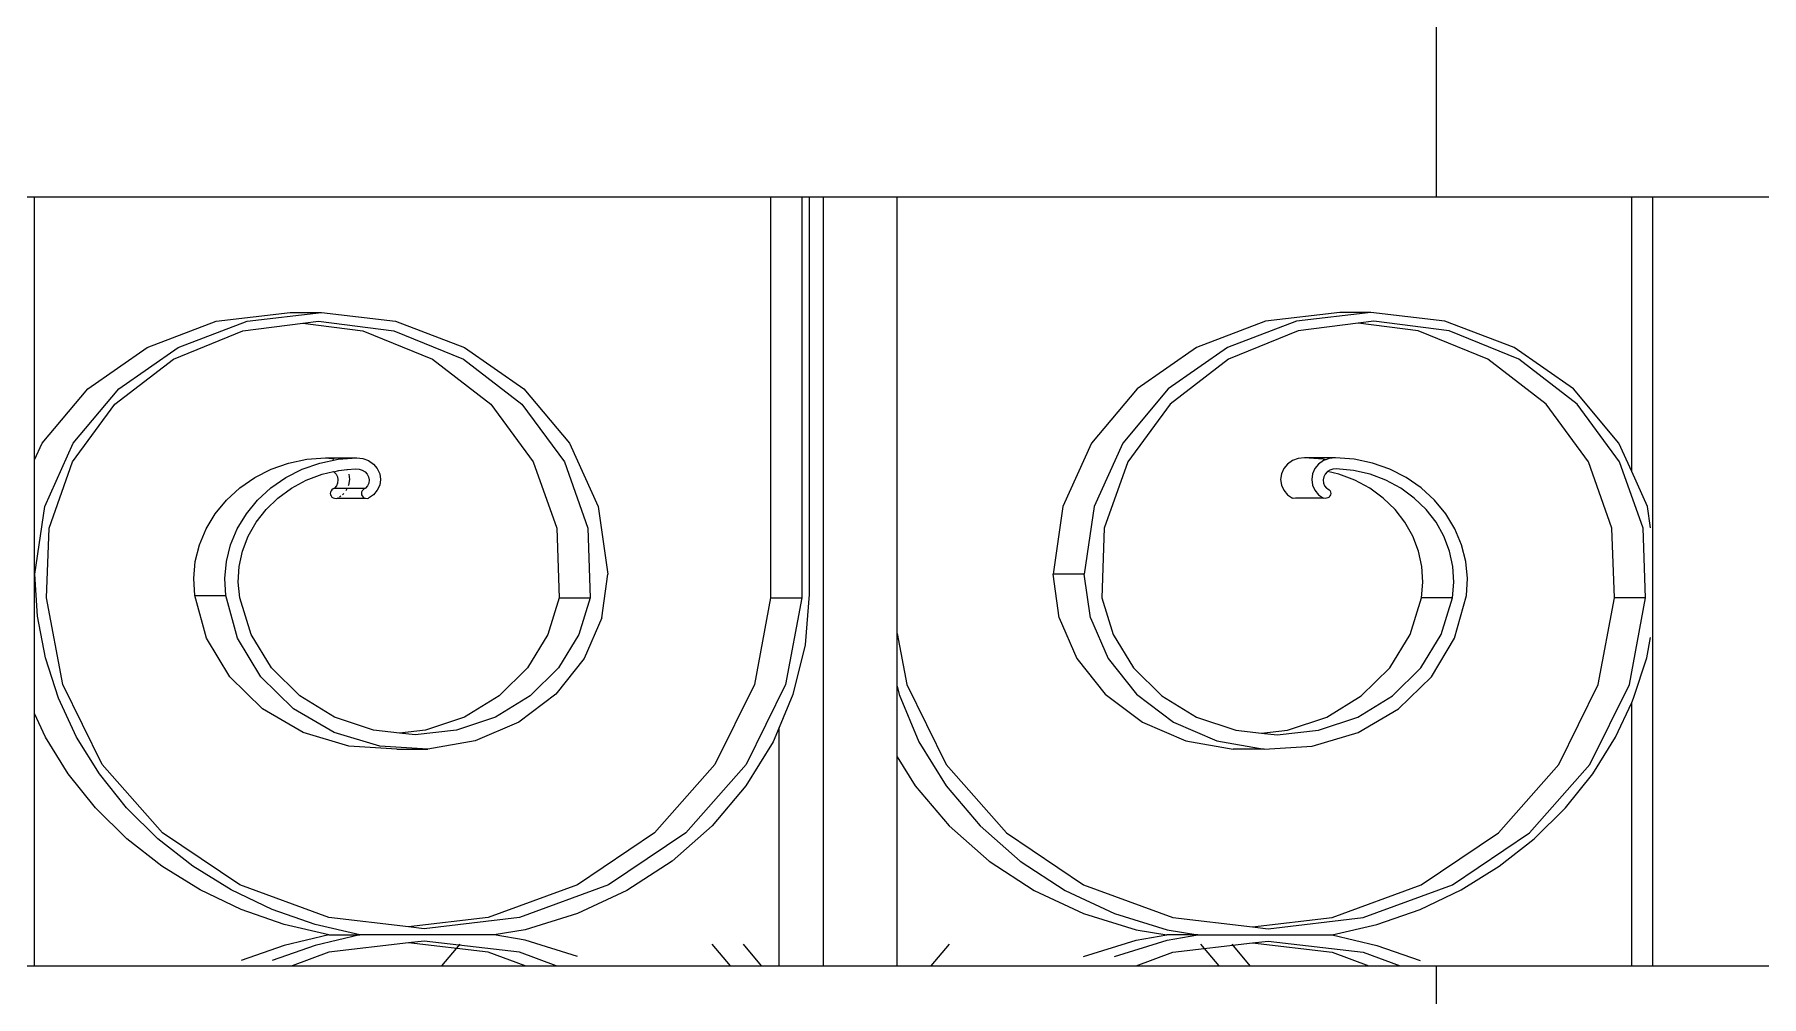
# Model space of a CAD drawing. Header units: millimetres. Extents: x 173236 to 801264, y -94969 to 615039.
# Drawn here: x 549520.8 to 549782.7, y -3683.2 to -3537.5 of the extents above; entities that cross this region are included whole.
import ezdxf

# ---------------------------------------------------------------- set-up
doc = ezdxf.new("R2010")
doc.units = ezdxf.units.MM
doc.header["$MEASUREMENT"] = 0
doc.header["$PDMODE"] = 2
for name, color, linetype in [('VOX-A-ANNO-DIMS', 160, 'Continuous'), ('VOX-A-STAIRS-STEPS', 140, 'Continuous'), ('VOX-A-WALL-PATT', 233, 'Continuous')]:
    doc.layers.add(name, color=color, linetype=linetype)
doc.styles.add('1.5 mm Rotis Annotative', font='', dxfattribs={"height": 1.5})
doc.styles.get('1.5 mm Rotis Annotative').set_extended_font_data('Rotis Sans Serif')
doc.dimstyles.new('1.5 mm Rotis Annotative', dxfattribs={"dimtxt": 1.5, "dimasz": 1, "dimexe": 1.5, "dimexo": 0, "dimgap": 1, "dimtad": 1, "dimdec": 0, "dimrnd": 5, "dimzin": 0, "dimdsep": 46, "dimtxsty": '1.5 mm Rotis Annotative', "dimblk": 'ARCHTICK', "dimcen": 0.09, "dimdle": 1, "dimadec": 0, "dimazin": 0, "dimtfac": 1, "dimtdec": 0, "dimtofl": 0, "dimtmove": 1, "dimatfit": 3, "dimfxl": 2, "dimfxlon": 1, "dimtolj": 1, "dimtzin": 0, "dimarcsym": 0})

# ---------------------------------------------------------------- blocks, each defined once
blk = doc.blocks.new('SS')
at = {"layer": 'VOX-A-WALL-PATT'}
for p, q in [((292745.02, -2271.32), (292745.02, -2315.83)), ((292712.94, -2315.83), (292687.11, -2315.83)), ((292716.09, -2315.83), (292712.94, -2315.83)), ((292712.94, -2429.61), (292712.94, -2315.83)), ((292745.02, -2315.83), (292716.09, -2315.83)), ((292716.09, -2356.47), (292716.09, -2315.83)), ((292824.84, -2315.83), (292745.02, -2315.83)), ((292824.84, -2380.45), (292824.84, -2315.83)), ((292835.75, -2315.83), (292824.84, -2315.83)), ((292837.88, -2315.83), (292835.75, -2315.83)), ((292835.75, -2429.61), (292835.75, -2315.83)), ((292838.98, -2315.83), (292837.88, -2315.83)), ((292837.88, -2315.83), (292837.88, -2374.67)), ((292843.59, -2315.83), (292838.98, -2315.83)), ((292838.98, -2315.83), (292838.98, -2375.19)), ((292952.56, -2315.83), (292843.59, -2315.83)), ((292843.59, -2315.83), (292843.59, -2375.19)), ((292952.56, -2354.78), (292952.56, -2315.83)), ((292974.99, -2315.83), (292952.56, -2315.83)), ((292733.51, -2338.12), (292743.74, -2334.26)), ((292743.11, -2335.69), (292754.28, -2334.26)), ((292743.74, -2334.26), (292754.72, -2332.94)), ((292754.28, -2334.26), (292756.59, -2334.55)), ((292754.72, -2332.94), (292759.32, -2332.94)), ((292754.72, -2332.94), (292765.7, -2334.26)), ((292759.32, -2332.94), (292770.3, -2334.26)), ((292765.7, -2334.26), (292775.93, -2338.12)), ((292770.3, -2334.26), (292780.53, -2338.12)), ((292899.11, -2334.26), (292888.88, -2338.12)), ((292910.09, -2332.94), (292899.11, -2334.26)), ((292910.53, -2334.26), (292899.35, -2335.69)), ((292921.07, -2334.26), (292910.09, -2332.94)), ((292914.69, -2332.94), (292910.09, -2332.94)), ((292912.83, -2334.55), (292910.53, -2334.26)), ((292925.67, -2334.26), (292914.69, -2332.94)), ((292931.3, -2338.12), (292921.07, -2334.26)), ((292935.9, -2338.12), (292925.67, -2334.26)), ((292732.8, -2339.89), (292743.11, -2335.69)), ((292737.4, -2339.89), (292747.71, -2335.69)), ((292747.71, -2335.69), (292756.59, -2334.55)), ((292756.59, -2334.55), (292765.46, -2335.69)), ((292765.46, -2335.69), (292775.77, -2339.89)), ((292899.35, -2335.69), (292889.04, -2339.89)), ((292903.95, -2335.69), (292893.64, -2339.89)), ((292912.83, -2334.55), (292903.95, -2335.69)), ((292921.7, -2335.69), (292912.83, -2334.55)), ((292932.01, -2339.89), (292921.7, -2335.69)), ((292724.72, -2344.28), (292733.51, -2338.12)), ((292775.93, -2338.12), (292784.71, -2344.28)), ((292780.53, -2338.12), (292789.32, -2344.28)), ((292888.88, -2338.12), (292880.1, -2344.28)), ((292940.09, -2344.28), (292931.3, -2338.12)), ((292944.69, -2344.28), (292935.9, -2338.12)), ((292724.16, -2346.52), (292732.8, -2339.89)), ((292728.77, -2346.52), (292737.4, -2339.89)), ((292775.77, -2339.89), (292784.41, -2346.52)), ((292889.04, -2339.89), (292880.4, -2346.52)), ((292893.64, -2339.89), (292885.01, -2346.52)), ((292940.65, -2346.52), (292932.01, -2339.89)), ((292717.98, -2352.3), (292724.72, -2344.28)), ((292784.71, -2344.28), (292791.45, -2352.3)), ((292789.32, -2344.28), (292796.06, -2352.3)), ((292880.1, -2344.28), (292873.35, -2352.3)), ((292946.83, -2352.3), (292940.09, -2344.28)), ((292951.43, -2352.3), (292944.69, -2344.28)), ((292717.87, -2355.08), (292724.16, -2346.52)), ((292722.47, -2355.08), (292728.77, -2346.52)), ((292784.41, -2346.52), (292790.7, -2355.08)), ((292880.4, -2346.52), (292874.11, -2355.08)), ((292885.01, -2346.52), (292878.71, -2355.08)), ((292946.94, -2355.08), (292940.65, -2346.52)), ((292716.09, -2356.47), (292717.98, -2352.3)), ((292791.45, -2352.3), (292795.69, -2361.64)), ((292796.06, -2352.3), (292800.3, -2361.64)), ((292873.35, -2352.3), (292869.12, -2361.64)), ((292951.06, -2361.64), (292946.83, -2352.3)), ((292952.56, -2354.78), (292951.43, -2352.3)), ((292754.48, -2355.24), (292757.18, -2354.66)), ((292757.18, -2354.66), (292759.95, -2354.44)), ((292759.95, -2354.44), (292764.55, -2354.44)), ((292759.95, -2354.44), (292760.86, -2354.55)), ((292760.86, -2354.55), (292761.39, -2354.75)), ((292761.39, -2354.75), (292761.78, -2354.66)), ((292761.39, -2354.75), (292761.71, -2354.87)), ((292761.78, -2354.66), (292764.55, -2354.44)), ((292764.55, -2354.44), (292765.46, -2354.55)), ((292765.46, -2354.55), (292766.31, -2354.87)), ((292903.95, -2354.55), (292903.1, -2354.87)), ((292904.86, -2354.44), (292903.95, -2354.55)), ((292909.47, -2354.44), (292904.86, -2354.44)), ((292907.63, -2354.66), (292904.86, -2354.44)), ((292910.33, -2355.24), (292907.63, -2354.66)), ((292908.55, -2354.55), (292908.25, -2354.66)), ((292909.47, -2354.44), (292908.55, -2354.55)), ((292912.23, -2354.66), (292909.47, -2354.44)), ((292914.94, -2355.24), (292912.23, -2354.66)), ((292952.56, -2371.67), (292952.56, -2354.78)), ((292713.74, -2361.64), (292716.09, -2356.47)), ((292714.4, -2364.89), (292717.87, -2355.08)), ((292719.01, -2364.89), (292722.47, -2355.08)), ((292747.24, -2358.91), (292749.46, -2357.38)), ((292749.46, -2357.38), (292751.88, -2356.15)), ((292751.88, -2356.15), (292754.48, -2355.24)), ((292752.47, -2357.79), (292754.83, -2356.9)), ((292754.83, -2356.9), (292757.3, -2356.33)), ((292757.08, -2357.79), (292759.43, -2356.9)), ((292757.3, -2356.33), (292759.83, -2356.08)), ((292759.43, -2356.9), (292761.13, -2356.51)), ((292759.83, -2356.08), (292760.32, -2356.12)), ((292760.32, -2356.12), (292760.78, -2356.28)), ((292760.78, -2356.28), (292761.13, -2356.51)), ((292761.13, -2356.51), (292761.18, -2356.55)), ((292761.18, -2356.55), (292761.49, -2356.89)), ((292761.49, -2356.89), (292761.69, -2357.3)), ((292761.69, -2357.3), (292761.77, -2357.74)), ((292761.71, -2354.87), (292762.44, -2355.38)), ((292762.44, -2355.38), (292763, -2356.05)), ((292763, -2356.05), (292763.35, -2356.82)), ((292763.35, -2356.82), (292763.47, -2357.66)), ((292766.31, -2354.87), (292767.05, -2355.38)), ((292767.05, -2355.38), (292767.61, -2356.05)), ((292767.61, -2356.05), (292767.96, -2356.82)), ((292767.96, -2356.82), (292768.08, -2357.66)), ((292790.7, -2355.08), (292794.17, -2364.89)), ((292874.11, -2355.08), (292870.64, -2364.89)), ((292878.71, -2355.08), (292875.25, -2364.89)), ((292901.46, -2356.82), (292901.33, -2357.66)), ((292901.81, -2356.05), (292901.46, -2356.82)), ((292902.37, -2355.38), (292901.81, -2356.05)), ((292903.1, -2354.87), (292902.37, -2355.38)), ((292903.12, -2357.3), (292903.04, -2357.74)), ((292903.32, -2356.89), (292903.12, -2357.3)), ((292903.63, -2356.55), (292903.32, -2356.89)), ((292904.03, -2356.28), (292903.63, -2356.55)), ((292904.49, -2356.12), (292904.03, -2356.28)), ((292904.98, -2356.08), (292904.49, -2356.12)), ((292906.34, -2356.21), (292904.98, -2356.08)), ((292906.05, -2356.89), (292905.94, -2357.66)), ((292906.34, -2356.21), (292906.3, -2356.28)), ((292907.51, -2356.33), (292906.34, -2356.21)), ((292908.24, -2356.55), (292907.51, -2356.33)), ((292907.72, -2357.3), (292907.64, -2357.74)), ((292907.92, -2356.89), (292907.72, -2357.3)), ((292908.24, -2356.55), (292907.92, -2356.89)), ((292908.29, -2356.51), (292908.24, -2356.55)), ((292909.98, -2356.9), (292908.29, -2356.51)), ((292912.34, -2357.79), (292909.98, -2356.9)), ((292912.92, -2356.15), (292910.33, -2355.24)), ((292915.35, -2357.38), (292912.92, -2356.15)), ((292917.53, -2356.15), (292914.94, -2355.24)), ((292917.57, -2358.91), (292915.35, -2357.38)), ((292919.96, -2357.38), (292917.53, -2356.15)), ((292922.17, -2358.91), (292919.96, -2357.38)), ((292950.41, -2364.89), (292946.94, -2355.08)), ((292745.28, -2360.71), (292747.24, -2358.91)), ((292748.28, -2360.41), (292750.27, -2358.97)), ((292750.27, -2358.97), (292752.47, -2357.79)), ((292752.88, -2360.41), (292754.88, -2358.97)), ((292754.88, -2358.97), (292757.08, -2357.79)), ((292760.67, -2359.52), (292760.65, -2359.72)), ((292760.65, -2359.72), (292760.68, -2359.92)), ((292760.75, -2359.34), (292760.67, -2359.52)), ((292760.68, -2359.92), (292760.76, -2360.1)), ((292760.88, -2359.18), (292760.75, -2359.34)), ((292761.06, -2359.05), (292760.88, -2359.18)), ((292761.26, -2358.97), (292761.06, -2359.05)), ((292761.55, -2358.61), (292761.26, -2358.97)), ((292761.72, -2358.19), (292761.55, -2358.61)), ((292762.44, -2359.94), (292761.71, -2360.45)), ((292761.77, -2357.74), (292761.72, -2358.19)), ((292763, -2359.27), (292762.44, -2359.94)), ((292763.35, -2358.49), (292763, -2359.27)), ((292763.47, -2357.66), (292763.35, -2358.49)), ((292767.05, -2359.94), (292766.31, -2360.45)), ((292767.61, -2359.27), (292767.05, -2359.94)), ((292767.96, -2358.49), (292767.61, -2359.27)), ((292768.08, -2357.66), (292767.96, -2358.49)), ((292901.33, -2357.66), (292901.46, -2358.49)), ((292901.46, -2358.49), (292901.81, -2359.27)), ((292901.81, -2359.27), (292902.37, -2359.94)), ((292902.37, -2359.94), (292903.1, -2360.45)), ((292903.04, -2357.74), (292903.09, -2358.19)), ((292903.09, -2358.19), (292903.26, -2358.61)), ((292903.26, -2358.61), (292903.55, -2358.97)), ((292903.55, -2358.97), (292903.75, -2359.05)), ((292908.15, -2358.97), (292903.55, -2358.97)), ((292903.75, -2359.05), (292903.92, -2359.18)), ((292903.92, -2359.18), (292904.06, -2359.34)), ((292904.13, -2359.92), (292904.05, -2360.1)), ((292904.06, -2359.34), (292904.14, -2359.52)), ((292904.16, -2359.72), (292904.13, -2359.92)), ((292904.14, -2359.52), (292904.16, -2359.72)), ((292905.94, -2357.66), (292906.06, -2358.49)), ((292906.06, -2358.49), (292906.11, -2358.61)), ((292906.31, -2359.05), (292906.41, -2359.27)), ((292906.41, -2359.27), (292906.47, -2359.34)), ((292906.79, -2359.72), (292906.96, -2359.92)), ((292907.64, -2357.74), (292907.69, -2358.19)), ((292907.69, -2358.19), (292907.87, -2358.61)), ((292907.87, -2358.61), (292908.15, -2358.97)), ((292908.15, -2358.97), (292908.36, -2359.05)), ((292908.36, -2359.05), (292908.53, -2359.18)), ((292908.53, -2359.18), (292908.66, -2359.34)), ((292908.74, -2359.92), (292908.65, -2360.1)), ((292908.66, -2359.34), (292908.74, -2359.52)), ((292908.74, -2359.52), (292908.77, -2359.72)), ((292908.77, -2359.72), (292908.74, -2359.92)), ((292914.54, -2358.97), (292912.34, -2357.79)), ((292916.53, -2360.41), (292914.54, -2358.97)), ((292919.53, -2360.71), (292917.57, -2358.91)), ((292924.13, -2360.71), (292922.17, -2358.91)), ((292713.29, -2364.82), (292713.74, -2361.64)), ((292743.61, -2362.73), (292745.28, -2360.71)), ((292745.05, -2364), (292746.53, -2362.1)), ((292746.53, -2362.1), (292748.28, -2360.41)), ((292749.66, -2364), (292751.13, -2362.1)), ((292751.13, -2362.1), (292752.88, -2360.41)), ((292760.76, -2360.1), (292760.9, -2360.26)), ((292760.9, -2360.26), (292761.07, -2360.38)), ((292761.07, -2360.38), (292761.28, -2360.45)), ((292761.28, -2360.45), (292761.49, -2360.48)), ((292761.49, -2360.48), (292761.71, -2360.45)), ((292761.71, -2360.45), (292765.88, -2360.45)), ((292765.88, -2360.45), (292766.1, -2360.48)), ((292766.1, -2360.48), (292766.31, -2360.45)), ((292795.69, -2361.64), (292797.14, -2371.67)), ((292800.3, -2361.64), (292801.74, -2371.67)), ((292869.12, -2361.64), (292867.67, -2371.67)), ((292903.32, -2360.48), (292903.1, -2360.45)), ((292903.54, -2360.45), (292903.32, -2360.48)), ((292903.74, -2360.38), (292903.54, -2360.45)), ((292907.7, -2360.45), (292903.54, -2360.45)), ((292903.91, -2360.26), (292903.74, -2360.38)), ((292904.05, -2360.1), (292903.91, -2360.26)), ((292907.21, -2360.1), (292907.43, -2360.26)), ((292907.6, -2360.38), (292907.7, -2360.45)), ((292907.92, -2360.48), (292907.7, -2360.45)), ((292908.14, -2360.45), (292907.92, -2360.48)), ((292908.34, -2360.38), (292908.14, -2360.45)), ((292908.52, -2360.26), (292908.34, -2360.38)), ((292908.65, -2360.1), (292908.52, -2360.26)), ((292918.28, -2362.1), (292916.53, -2360.41)), ((292919.76, -2364), (292918.28, -2362.1)), ((292921.19, -2362.73), (292919.53, -2360.71)), ((292925.8, -2362.73), (292924.13, -2360.71)), ((292952.51, -2371.67), (292951.06, -2361.64)), ((292714.04, -2375.19), (292714.4, -2364.89)), ((292718.64, -2375.19), (292719.01, -2364.89)), ((292741.28, -2367.32), (292742.27, -2364.95)), ((292742.27, -2364.95), (292743.61, -2362.73)), ((292743.88, -2366.07), (292745.05, -2364)), ((292748.49, -2366.07), (292749.66, -2364)), ((292794.17, -2364.89), (292794.53, -2375.19)), ((292870.64, -2364.89), (292870.28, -2375.19)), ((292875.25, -2364.89), (292874.88, -2375.19)), ((292920.93, -2366.07), (292919.76, -2364)), ((292922.54, -2364.95), (292921.19, -2362.73)), ((292923.53, -2367.32), (292922.54, -2364.95)), ((292927.14, -2364.95), (292925.8, -2362.73)), ((292928.13, -2367.32), (292927.14, -2364.95)), ((292950.77, -2375.19), (292950.41, -2364.89)), ((292740.66, -2369.79), (292741.28, -2367.32)), ((292743.04, -2368.26), (292743.88, -2366.07)), ((292747.65, -2368.26), (292748.49, -2366.07)), ((292921.77, -2368.26), (292920.93, -2366.07)), ((292924.15, -2369.79), (292923.53, -2367.32)), ((292928.76, -2369.79), (292928.13, -2367.32)), ((292740.42, -2372.32), (292740.66, -2369.79)), ((292742.55, -2370.55), (292743.04, -2368.26)), ((292747.15, -2370.55), (292747.65, -2368.26)), ((292922.26, -2370.55), (292921.77, -2368.26)), ((292924.39, -2372.32), (292924.15, -2369.79)), ((292928.99, -2372.32), (292928.76, -2369.79)), ((292740.57, -2374.85), (292740.42, -2372.32)), ((292742.41, -2372.87), (292742.55, -2370.55)), ((292747.01, -2372.87), (292747.15, -2370.55)), ((292796.24, -2378.12), (292797.14, -2371.67)), ((292797.14, -2371.67), (292801.74, -2371.67)), ((292800.85, -2378.12), (292801.74, -2371.67)), ((292868.56, -2378.12), (292867.67, -2371.67)), ((292922.4, -2372.87), (292922.26, -2370.55)), ((292924.24, -2374.85), (292924.39, -2372.32)), ((292928.85, -2374.85), (292928.99, -2372.32)), ((292952.12, -2377.9), (292952.51, -2371.67)), ((292952.56, -2371.67), (292952.51, -2371.67)), ((292952.56, -2392.31), (292952.56, -2371.67)), ((292714.04, -2375.19), (292718.64, -2375.19)), ((292716.43, -2387.98), (292714.04, -2375.19)), ((292721.04, -2387.98), (292718.64, -2375.19)), ((292742.32, -2381.15), (292740.57, -2374.85)), ((292742.63, -2375.19), (292742.41, -2372.87)), ((292742.63, -2375.19), (292747.23, -2375.19)), ((292744.3, -2380.62), (292742.63, -2375.19)), ((292747.23, -2375.19), (292747.01, -2372.87)), ((292748.91, -2380.62), (292747.23, -2375.19)), ((292794.53, -2375.19), (292792.85, -2380.62)), ((292837.88, -2374.67), (292838.48, -2382.14)), ((292838.98, -2375.19), (292841.38, -2387.98)), ((292843.59, -2375.19), (292838.98, -2375.19)), ((292843.59, -2375.19), (292845.98, -2387.98)), ((292874.88, -2375.19), (292870.28, -2375.19)), ((292870.28, -2375.19), (292871.96, -2380.62)), ((292874.88, -2375.19), (292876.56, -2380.62)), ((292920.51, -2380.62), (292922.18, -2375.19)), ((292922.18, -2375.19), (292922.4, -2372.87)), ((292922.49, -2381.15), (292924.24, -2374.85)), ((292928.85, -2374.85), (292924.24, -2374.85)), ((292927.09, -2381.15), (292928.85, -2374.85)), ((292948.38, -2387.98), (292950.77, -2375.19)), ((292796.24, -2378.12), (292793.62, -2384.17)), ((292800.85, -2378.12), (292798.22, -2384.17)), ((292868.56, -2378.12), (292871.19, -2384.17)), ((292950.95, -2384.04), (292952.12, -2377.9)), ((292713.86, -2384.04), (292713.29, -2381.02)), ((292745.74, -2386.86), (292742.32, -2381.15)), ((292747.32, -2385.54), (292744.3, -2380.62)), ((292751.92, -2385.54), (292748.91, -2380.62)), ((292792.85, -2380.62), (292789.84, -2385.54)), ((292824.84, -2380.45), (292823.43, -2387.98)), ((292824.84, -2388.24), (292824.84, -2380.45)), ((292838.48, -2382.14), (292840.27, -2389.46)), ((292871.96, -2380.62), (292874.97, -2385.54)), ((292876.56, -2380.62), (292879.58, -2385.54)), ((292917.49, -2385.54), (292920.51, -2380.62)), ((292919.07, -2386.86), (292922.49, -2381.15)), ((292923.67, -2386.86), (292927.09, -2381.15)), ((292715.8, -2390.03), (292713.86, -2384.04)), ((292751.51, -2389.68), (292747.32, -2385.54)), ((292756.12, -2389.68), (292751.92, -2385.54)), ((292789.84, -2385.54), (292785.64, -2389.68)), ((292793.62, -2384.17), (292789.43, -2389.42)), ((292798.22, -2384.17), (292794.03, -2389.42)), ((292871.19, -2384.17), (292875.38, -2389.42)), ((292874.97, -2385.54), (292879.16, -2389.68)), ((292879.58, -2385.54), (292883.77, -2389.68)), ((292913.3, -2389.68), (292917.49, -2385.54)), ((292949.01, -2390.03), (292950.95, -2384.04)), ((292722.28, -2399.82), (292716.43, -2387.98)), ((292726.89, -2399.82), (292721.04, -2387.98)), ((292750.6, -2391.61), (292745.74, -2386.86)), ((292823.43, -2387.98), (292817.58, -2399.82)), ((292841.38, -2387.98), (292847.22, -2399.82)), ((292845.98, -2387.98), (292851.83, -2399.82)), ((292914.2, -2391.61), (292919.07, -2386.86)), ((292918.81, -2391.61), (292923.67, -2386.86)), ((292942.53, -2399.82), (292948.38, -2387.98)), ((292716.09, -2390.67), (292715.8, -2390.03)), ((292756.65, -2392.82), (292751.51, -2389.68)), ((292761.25, -2392.82), (292756.12, -2389.68)), ((292785.64, -2389.68), (292780.51, -2392.82)), ((292789.43, -2389.42), (292783.94, -2393.57)), ((292794.03, -2389.42), (292788.54, -2393.57)), ((292824.54, -2389.46), (292821.61, -2396.46)), ((292824.84, -2388.24), (292824.54, -2389.46)), ((292824.84, -2398.68), (292824.84, -2388.24)), ((292840.27, -2389.46), (292842.33, -2394.37)), ((292875.38, -2389.42), (292880.87, -2393.57)), ((292879.16, -2389.68), (292884.3, -2392.82)), ((292883.77, -2389.68), (292888.9, -2392.82)), ((292908.16, -2392.82), (292913.3, -2389.68)), ((292946.34, -2395.77), (292949.01, -2390.03)), ((292718.47, -2395.77), (292716.09, -2390.67)), ((292716.09, -2429.61), (292716.09, -2390.67)), ((292756.61, -2395.1), (292750.6, -2391.61)), ((292762.44, -2394.77), (292756.65, -2392.82)), ((292767.05, -2394.77), (292761.25, -2392.82)), ((292780.51, -2392.82), (292774.71, -2394.77)), ((292884.3, -2392.82), (292890.1, -2394.77)), ((292888.9, -2392.82), (292894.7, -2394.77)), ((292902.37, -2394.77), (292908.16, -2392.82)), ((292908.2, -2395.1), (292914.2, -2391.61)), ((292912.8, -2395.1), (292918.81, -2391.61)), ((292950.94, -2395.77), (292952.56, -2392.31)), ((292952.56, -2429.61), (292952.56, -2392.31)), ((292763.38, -2397.12), (292756.61, -2395.1)), ((292768.58, -2395.43), (292762.44, -2394.77)), ((292770.88, -2395.18), (292767.05, -2394.77)), ((292770.88, -2395.18), (292768.58, -2395.43)), ((292774.71, -2394.77), (292770.88, -2395.18)), ((292783.94, -2393.57), (292777.49, -2396.33)), ((292788.54, -2393.57), (292782.09, -2396.33)), ((292842.33, -2394.37), (292843.2, -2396.46)), ((292842.33, -2429.61), (292842.33, -2394.37)), ((292880.87, -2393.57), (292887.32, -2396.33)), ((292890.1, -2394.77), (292896.23, -2395.43)), ((292894.7, -2394.77), (292898.53, -2395.18)), ((292896.23, -2395.43), (292898.53, -2395.18)), ((292898.53, -2395.18), (292902.37, -2394.77)), ((292901.43, -2397.12), (292908.2, -2395.1)), ((292906.03, -2397.12), (292912.8, -2395.1)), ((292721.84, -2401.2), (292718.47, -2395.77)), ((292770.49, -2397.54), (292763.38, -2397.12)), ((292777.49, -2396.33), (292770.49, -2397.54)), ((292770.49, -2397.54), (292775.1, -2397.54)), ((292782.09, -2396.33), (292775.1, -2397.54)), ((292821.61, -2396.46), (292817.58, -2402.99)), ((292843.2, -2396.46), (292847.23, -2402.99)), ((292887.32, -2396.33), (292894.32, -2397.54)), ((292894.32, -2397.54), (292901.43, -2397.12)), ((292898.92, -2397.54), (292894.32, -2397.54)), ((292898.92, -2397.54), (292906.03, -2397.12)), ((292942.96, -2401.2), (292946.34, -2395.77)), ((292947.57, -2401.2), (292950.94, -2395.77)), ((292731.21, -2409.92), (292722.28, -2399.82)), ((292735.81, -2409.92), (292726.89, -2399.82)), ((292817.58, -2399.82), (292808.66, -2409.92)), ((292824.84, -2398.68), (292822.19, -2402.99)), ((292824.84, -2429.61), (292824.84, -2398.68)), ((292847.22, -2399.82), (292856.15, -2409.92)), ((292851.83, -2399.82), (292860.76, -2409.92)), ((292933.6, -2409.92), (292942.53, -2399.82)), ((292725.88, -2406.24), (292721.84, -2401.2)), ((292817.58, -2402.99), (292812.56, -2408.92)), ((292822.19, -2402.99), (292817.16, -2408.92)), ((292847.23, -2402.99), (292852.25, -2408.92)), ((292938.93, -2406.24), (292942.96, -2401.2)), ((292943.53, -2406.24), (292947.57, -2401.2)), ((292730.52, -2410.82), (292725.88, -2406.24)), ((292934.29, -2410.82), (292938.93, -2406.24)), ((292938.9, -2410.82), (292943.53, -2406.24)), ((292735.7, -2414.89), (292730.52, -2410.82)), ((292742.64, -2417.65), (292731.21, -2409.92)), ((292747.24, -2417.65), (292735.81, -2409.92)), ((292808.66, -2409.92), (292797.23, -2417.65)), ((292812.56, -2408.92), (292806.64, -2414.12)), ((292817.16, -2408.92), (292811.24, -2414.12)), ((292852.25, -2408.92), (292858.17, -2414.12)), ((292856.15, -2409.92), (292867.58, -2417.65)), ((292860.76, -2409.92), (292872.18, -2417.65)), ((292922.17, -2417.65), (292933.6, -2409.92)), ((292929.11, -2414.89), (292934.29, -2410.82)), ((292933.71, -2414.89), (292938.9, -2410.82)), ((292741.36, -2418.39), (292735.7, -2414.89)), ((292806.64, -2414.12), (292799.95, -2418.47)), ((292811.24, -2414.12), (292804.56, -2418.47)), ((292858.17, -2414.12), (292864.86, -2418.47)), ((292923.45, -2418.39), (292929.11, -2414.89)), ((292928.05, -2418.39), (292933.71, -2414.89)), ((292747.42, -2421.27), (292741.36, -2418.39)), ((292755.83, -2422.49), (292742.64, -2417.65)), ((292760.43, -2422.49), (292747.24, -2417.65)), ((292797.23, -2417.65), (292784.04, -2422.49)), ((292799.95, -2418.47), (292792.64, -2421.89)), ((292804.56, -2418.47), (292797.25, -2421.89)), ((292864.86, -2418.47), (292872.17, -2421.89)), ((292867.58, -2417.65), (292880.77, -2422.49)), ((292872.18, -2417.65), (292885.38, -2422.49)), ((292908.98, -2422.49), (292922.17, -2417.65)), ((292917.39, -2421.27), (292923.45, -2418.39)), ((292921.99, -2421.27), (292928.05, -2418.39)), ((292753.81, -2423.5), (292747.42, -2421.27)), ((292911, -2423.5), (292917.39, -2421.27)), ((292915.61, -2423.5), (292921.99, -2421.27)), ((292760.43, -2425.05), (292753.81, -2423.5)), ((292769.93, -2424.14), (292755.83, -2422.49)), ((292772.23, -2423.87), (292760.43, -2422.49)), ((292772.23, -2423.87), (292769.93, -2424.14)), ((292784.04, -2422.49), (292772.23, -2423.87)), ((292792.64, -2421.89), (292784.87, -2424.29)), ((292797.25, -2421.89), (292789.47, -2424.29)), ((292872.17, -2421.89), (292879.94, -2424.29)), ((292880.77, -2422.49), (292894.88, -2424.14)), ((292885.38, -2422.49), (292897.18, -2423.87)), ((292894.88, -2424.14), (292897.18, -2423.87)), ((292897.18, -2423.87), (292908.98, -2422.49)), ((292904.38, -2425.05), (292911, -2423.5)), ((292908.99, -2425.05), (292915.61, -2423.5)), ((292760.43, -2425.05), (292753.81, -2426.6)), ((292769.93, -2425.96), (292755.83, -2427.61)), ((292780.31, -2425.05), (292760.43, -2425.05)), ((292772.23, -2426.23), (292760.43, -2427.61)), ((292772.23, -2426.23), (292769.93, -2425.96)), ((292784.04, -2427.61), (292772.23, -2426.23)), ((292772.57, -2429.61), (292775.26, -2426.41)), ((292777.18, -2429.61), (292779.86, -2426.41)), ((292784.87, -2424.29), (292780.31, -2425.05)), ((292784.87, -2425.81), (292780.31, -2425.05)), ((292780.31, -2425.05), (292784.91, -2425.05)), ((292792.64, -2428.22), (292784.87, -2425.81)), ((292789.47, -2424.29), (292784.91, -2425.05)), ((292789.47, -2425.81), (292784.91, -2425.05)), ((292797.25, -2428.22), (292789.47, -2425.81)), ((292817.15, -2426.41), (292819.84, -2429.61)), ((292847.66, -2426.41), (292844.97, -2429.61)), ((292852.26, -2426.41), (292849.58, -2429.61)), ((292872.17, -2428.22), (292879.94, -2425.81)), ((292879.94, -2424.29), (292884.5, -2425.05)), ((292879.94, -2425.81), (292884.5, -2425.05)), ((292880.77, -2427.61), (292894.88, -2425.96)), ((292884.5, -2425.05), (292904.38, -2425.05)), ((292885.38, -2427.61), (292897.18, -2426.23)), ((292892.24, -2429.61), (292889.55, -2426.41)), ((292894.88, -2425.96), (292897.18, -2426.23)), ((292897.18, -2426.23), (292908.98, -2427.61)), ((292908.99, -2425.05), (292904.38, -2425.05)), ((292904.38, -2425.05), (292911, -2426.6)), ((292908.99, -2425.05), (292915.61, -2426.6)), ((292753.81, -2426.6), (292747.42, -2428.83)), ((292755.83, -2427.61), (292750.39, -2429.61)), ((292760.43, -2427.61), (292754.99, -2429.61)), ((292789.48, -2429.61), (292784.04, -2427.61)), ((292824.84, -2429.61), (292824.84, -2428.37)), ((292875.33, -2429.61), (292880.77, -2427.61)), ((292879.94, -2429.61), (292885.38, -2427.61)), ((292908.98, -2427.61), (292914.42, -2429.61)), ((292911, -2426.6), (292917.39, -2428.83)), ((292915.61, -2426.6), (292921.99, -2428.83)), ((292712.94, -2429.61), (292687.11, -2429.61)), ((292716.09, -2429.61), (292712.94, -2429.61)), ((292745.02, -2429.61), (292716.09, -2429.61)), ((292745.02, -2429.61), (292745.02, -2474.12)), ((292770.63, -2429.61), (292745.02, -2429.61)), ((292772.57, -2429.61), (292770.63, -2429.61)), ((292777.18, -2429.61), (292772.57, -2429.61)), ((292819.84, -2429.61), (292777.18, -2429.61)), ((292821.28, -2429.61), (292819.84, -2429.61)), ((292824.84, -2429.61), (292821.28, -2429.61)), ((292835.75, -2429.61), (292824.84, -2429.61)), ((292842.33, -2429.61), (292835.75, -2429.61)), ((292843.53, -2429.61), (292842.33, -2429.61)), ((292844.97, -2429.61), (292843.53, -2429.61)), ((292849.58, -2429.61), (292844.97, -2429.61)), ((292892.24, -2429.61), (292849.58, -2429.61)), ((292894.18, -2429.61), (292892.24, -2429.61)), ((292898.78, -2429.61), (292894.18, -2429.61)), ((292952.56, -2429.61), (292898.78, -2429.61)), ((292974.99, -2429.61), (292952.56, -2429.61))]:
    blk.add_line(p, q, dxfattribs=at)
blk = doc.blocks.new('_ArchTick')
at = {"color": 0, "linetype": 'ByBlock', "const_width": 0.15}
blk.add_lwpolyline([(-0.5, -0.5), (0.5, 0.5)], dxfattribs=at)
blk = doc.blocks.new('*D661')
at = {"layer": 'Defpoints', "color": 0, "transparency": 16777216}
for p in [(537437.71, -1723.82), (553695.97, -1723.82), (547999.44, -4473.82)]:
    blk.add_point(p, dxfattribs=at)
at = {"layer": 'VOX-A-ANNO-DIMS', "color": 0, "lineweight": -2, "transparency": 16777216}
for p, q in [((537437.71, -4573.82), (537437.71, -1623.82)), ((537637.71, -1723.82), (537287.71, -1723.82)), ((537637.71, -4473.82), (537287.71, -4473.82))]:
    blk.add_line(p, q, dxfattribs=at)
at = {"layer": 'VOX-A-ANNO-DIMS', "color": 0, "lineweight": -2, "transparency": 16777216, "xscale": 100, "yscale": 100, "zscale": 100}
for p, rotation in [((537437.71, -1723.82), 90), ((537437.71, -4473.82), 270)]:
    blk.add_blockref('_ArchTick', p, dxfattribs=dict(at, rotation=rotation))
at = {"layer": 'VOX-A-ANNO-DIMS', "color": 0, "transparency": 16777216, "insert": (537261.51, -3098.82), "char_height": 150, "attachment_point": 5, "rotation": 90, "style": '1.5 mm Rotis Annotative'}
blk.add_mtext('\\A1;2750', dxfattribs=at)
blk = doc.blocks.new('*D665')
at = {"layer": 'Defpoints', "color": 0, "transparency": 16777216}
for p in [(641539.18, 61543.32), (642299.94, 61543.32), (642299.94, 61417.89), (536630.73, -523.82), (560469.09, -523.82), (547516.89, -20473.82)]:
    blk.add_point(p, dxfattribs=at)
at = {"layer": 'VOX-A-ANNO-DIMS', "color": 0, "lineweight": -2, "transparency": 16777216}
for p, q in [((641539.18, 61543.32), (641539.18, 61267.89)), ((642299.94, 61543.32), (642299.94, 61267.89)), ((641439.18, 61417.89), (642399.94, 61417.89)), ((536630.73, -20573.82), (536630.73, -423.82)), ((536830.73, -523.82), (536480.73, -523.82)), ((536830.73, -20473.82), (536480.73, -20473.82))]:
    blk.add_line(p, q, dxfattribs=at)
at = {"layer": 'VOX-A-ANNO-DIMS', "color": 0, "lineweight": -2, "transparency": 16777216, "xscale": 100, "yscale": 100, "zscale": 100}
for p, rotation in [((641539.18, 61417.89), 180), ((536630.73, -523.82), 90), ((536630.73, -20473.82), 270)]:
    blk.add_blockref('_ArchTick', p, dxfattribs=dict(at, rotation=rotation))
blk.add_blockref('_ArchTick', (642299.94, 61417.89), dxfattribs=at)
at = {"layer": 'VOX-A-ANNO-DIMS', "color": 0, "transparency": 16777216, "insert": (641919.56, 61594.09), "char_height": 150, "attachment_point": 5, "style": '1.5 mm Rotis Annotative'}
blk.add_mtext('\\A1;760', dxfattribs=at)
at = {"layer": 'VOX-A-ANNO-DIMS', "color": 0, "transparency": 16777216, "insert": (536454.54, -10498.82), "char_height": 150, "attachment_point": 5, "rotation": 90, "style": '1.5 mm Rotis Annotative'}
blk.add_mtext('\\A1;19950', dxfattribs=at)

msp = doc.modelspace()

# ---------------------------------------------------------------- block references
at = {"layer": 'VOX-A-STAIRS-STEPS', "xscale": -1.024232788984593, "yscale": 1.024232788984593, "zscale": 1.024232788984593}
msp.add_blockref('SS', (849572.41, -1190.1), dxfattribs=at)

# ---------------------------------------------------------------- dimensions: what is measured, and where the dimension line sits
at = {"layer": 'VOX-A-ANNO-DIMS'}
for base, p1, p2, picture, middle in [((536630.73, -523.82), (547516.89, -20473.82), (560469.09, -523.82), '*D665', (536454.54, -10498.82)), ((537437.71, -1723.82), (547999.44, -4473.82), (553695.97, -1723.82), '*D661', (537261.51, -3098.82))]:
    dim = msp.add_linear_dim(base=base, p1=p1, p2=p2, angle=270, dimstyle='1.5 mm Rotis Annotative', dxfattribs=at)
    dim.commit()
    dim.dimension.update_dxf_attribs({"geometry": picture, "text_midpoint": middle})

doc.saveas('drawing.dxf')
